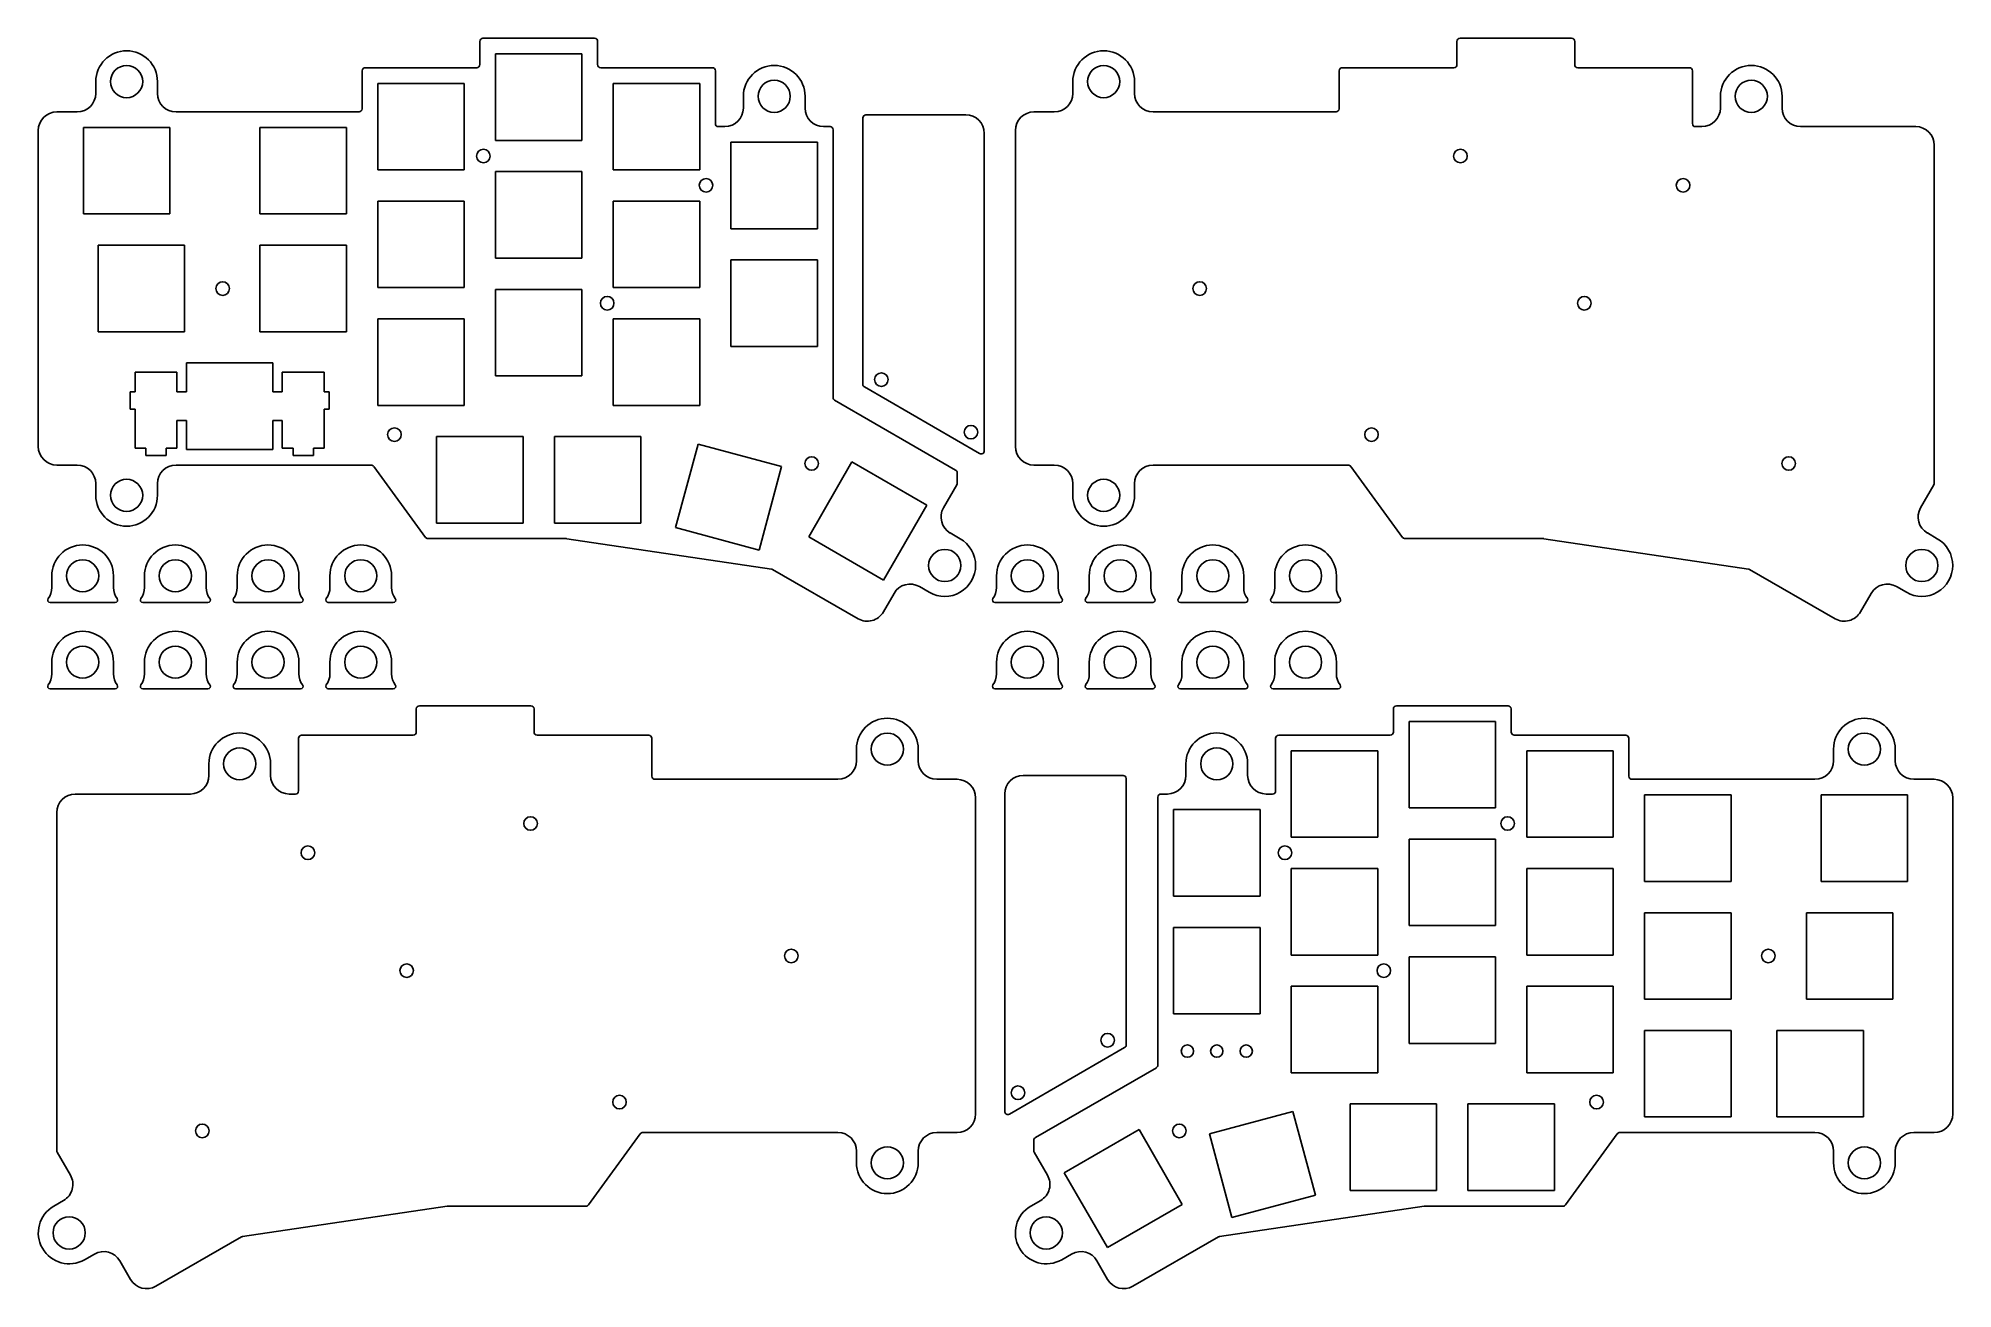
# Model space of a CAD drawing. Header units: millimetres. Extents: x -155 to 155, y -101 to 101.
import ezdxf

# ---------------------------------------------------------------- set-up
doc = ezdxf.new("R2010")
doc.units = ezdxf.units.MM

# ---------------------------------------------------------------- blocks, each defined once
blk = doc.blocks.new('*U7')
at = {"color": 7, "linetype": 'Continuous', "lineweight": 25}
for p, q in [((-5, -0.34), (-5, -2.23)), ((4.98, -2.22), (4.98, -0.32)), ((-5.26, -4.66), (5.26, -4.66))]:
    blk.add_line(p, q, dxfattribs=at)
blk.add_circle((-0.01, -0.33), 2.6, dxfattribs=at)
for centre, radius, start, end in [((-0.01, -0.33), 4.99, 0.0774, 180.0774), ((-8, -2.24), 3, 323.5946, 0.0774), ((4.98, -1.27), 0.401, 89.7446, 90.0774), ((7.98, -2.22), 3, 180.0774, 216.8587), ((-5.26, -4.26), 0.4, 143.5946, 270), ((5.26, -4.26), 0.4, 270, 36.8587)]:
    blk.add_arc(centre, radius, start, end, dxfattribs=at)
blk = doc.blocks.new('*U9')
at = {"color": 0, "linetype": 'ByBlock', "lineweight": -2, "transparency": 16777216}
for p in [(0, 13.97), (15, 13.97), (30, 13.97), (45, 13.97), (0, 0), (15, 0), (30, 0), (45, 0)]:
    blk.add_blockref('*U7', p, dxfattribs=at)
blk = doc.blocks.new('*U10')
at = {"color": 7, "linetype": 'Continuous', "lineweight": 25}
for p, q in [((-5, -0.34), (-5, -2.23)), ((4.98, -2.22), (4.98, -0.32)), ((-5.26, -4.66), (5.26, -4.66))]:
    blk.add_line(p, q, dxfattribs=at)
blk.add_circle((-0.01, -0.33), 2.6, dxfattribs=at)
for centre, radius, start, end in [((-0.01, -0.33), 4.99, 0.0774, 180.0774), ((-8, -2.24), 3, 323.5946, 0.0774), ((4.98, -1.27), 0.401, 89.7446, 90.0774), ((7.98, -2.22), 3, 180.0774, 216.8587), ((-5.26, -4.26), 0.4, 143.5946, 270), ((5.26, -4.26), 0.4, 270, 36.8587)]:
    blk.add_arc(centre, radius, start, end, dxfattribs=at)
blk = doc.blocks.new('*U11')
at = {"color": 0, "linetype": 'ByBlock', "lineweight": -2, "transparency": 16777216}
for p in [(0, 13.97), (15, 13.97), (30, 13.97), (45, 13.97), (0, 0), (15, 0), (30, 0), (45, 0)]:
    blk.add_blockref('*U10', p, dxfattribs=at)

msp = doc.modelspace()

# ---------------------------------------------------------------- linework, layer by layer
at = {"linetype": 'Continuous'}
for p, q in [((-83.42, 100.66), (-83.42, 96.9)), ((-64.37, 96.9), (-64.37, 100.66)), ((74.65, 100.66), (74.65, 96.9)), ((93.7, 96.9), (93.7, 100.66)), ((-101.97, 96.4), (-83.92, 96.4)), ((-45.82, 96.4), (-63.87, 96.4)), ((56.1, 96.4), (74.15, 96.4)), ((112.25, 96.4), (94.2, 96.4)), ((-102.47, 95.9), (-102.47, 89.75)), ((-45.32, 87.37), (-45.32, 95.9)), ((55.6, 95.9), (55.6, 89.75)), ((112.75, 87.37), (112.75, 95.9)), ((-151.86, 89.25), (-148.56, 89.25)), ((-132.58, 89.25), (-102.97, 89.25)), ((-43.79, 86.87), (-44.82, 86.87)), ((-21.47, 88.28), (-21.47, 45.18)), ((-20.97, 88.78), (-4.82, 88.78)), ((6.21, 89.25), (9.51, 89.25)), ((25.49, 89.25), (55.1, 89.25)), ((114.28, 86.87), (113.25, 86.87)), ((130.26, 86.87), (148.87, 86.87)), ((-26.27, 43.03), (-26.27, 86.37)), ((-1.82, 34.41), (-1.82, 85.78)), ((151.87, 29.18), (151.87, 83.87)), ((-21.22, 44.75), (-2.57, 33.98)), ((-26.02, 42.6), (-6.45, 31.3)), ((-148.56, 32.11), (-151.86, 32.11)), ((-101.01, 32.11), (-132.58, 32.11)), ((9.51, 32.11), (6.21, 32.11)), ((57.07, 32.11), (25.49, 32.11)), ((-8.41, 25.21), (-6.27, 28.93)), ((-6.2, 30.87), (-6.2, 29.18)), ((149.66, 25.21), (151.8, 28.93)), ((-91.81, 20.2), (-69.43, 20.2)), ((66.26, 20.2), (88.65, 20.2)), ((-16.4, 11.35), (-18.14, 8.34)), ((141.67, 11.35), (139.93, 8.34)), ((-93.7, -11.1), (-93.7, -7.34)), ((-74.65, -7.34), (-74.65, -11.1)), ((64.37, -11.1), (64.37, -7.34)), ((83.42, -7.34), (83.42, -11.1)), ((-112.75, -20.62), (-112.75, -12.1)), ((-112.25, -11.6), (-94.2, -11.6)), ((-56.1, -11.6), (-74.15, -11.6)), ((-55.6, -12.1), (-55.6, -18.24)), ((45.32, -20.62), (45.32, -12.1)), ((45.82, -11.6), (63.87, -11.6)), ((101.97, -11.6), (83.92, -11.6)), ((102.47, -12.1), (102.47, -18.24)), ((20.64, -18.11), (4.49, -18.11)), ((-130.26, -21.12), (-148.87, -21.12)), ((-114.28, -21.12), (-113.25, -21.12)), ((-25.49, -18.74), (-55.1, -18.74)), ((-6.21, -18.74), (-9.51, -18.74)), ((1.49, -72.47), (1.49, -21.11)), ((21.14, -18.61), (21.14, -61.71)), ((26.27, -64.96), (26.27, -21.62)), ((43.79, -21.12), (44.82, -21.12)), ((132.58, -18.74), (102.97, -18.74)), ((151.86, -18.74), (148.56, -18.74)), ((-151.87, -78.82), (-151.87, -24.12)), ((20.89, -62.14), (2.24, -72.91)), ((26.02, -65.4), (6.45, -76.7)), ((-57.07, -75.89), (-25.49, -75.89)), ((-9.51, -75.89), (-6.21, -75.89)), ((6.2, -77.13), (6.2, -78.82)), ((101.01, -75.89), (132.58, -75.89)), ((148.56, -75.89), (151.86, -75.89)), ((-149.66, -82.78), (-151.8, -79.07)), ((8.41, -82.78), (6.27, -79.07)), ((-66.26, -87.8), (-88.65, -87.8)), ((91.81, -87.8), (69.43, -87.8)), ((-141.67, -96.65), (-139.93, -99.66)), ((16.4, -96.65), (18.14, -99.66))]:
    msp.add_line(p, q, dxfattribs=at)
at = {"color": 0}
for p, q in [((-82.92, 101.16), (-64.87, 101.16)), ((75.15, 101.16), (93.2, 101.16)), ((-80.9, 98.64), (-66.9, 98.64)), ((-80.9, 84.64), (-80.9, 98.64)), ((-66.9, 98.64), (-66.9, 84.64)), ((-99.95, 93.87), (-85.95, 93.87)), ((-99.95, 79.87), (-99.95, 93.87)), ((-85.95, 93.87), (-85.95, 79.87)), ((-61.85, 93.87), (-47.85, 93.87)), ((-61.85, 79.87), (-61.85, 93.87)), ((-47.85, 93.87), (-47.85, 79.87)), ((-147.57, 86.73), (-133.57, 86.73)), ((-147.57, 72.73), (-147.57, 86.73)), ((-133.57, 86.73), (-133.57, 72.73)), ((-119, 86.73), (-105, 86.73)), ((-119, 72.73), (-119, 86.73)), ((-105, 86.73), (-105, 72.73)), ((-154.86, 35.11), (-154.86, 86.25)), ((-66.9, 84.64), (-80.9, 84.64)), ((-42.8, 84.35), (-28.8, 84.35)), ((-42.8, 70.35), (-42.8, 84.35)), ((-28.8, 84.35), (-28.8, 70.35)), ((3.21, 35.11), (3.21, 86.25)), ((-85.95, 79.87), (-99.95, 79.87)), ((-80.9, 79.59), (-66.9, 79.59)), ((-80.9, 65.59), (-80.9, 79.59)), ((-66.9, 79.59), (-66.9, 65.59)), ((-47.85, 79.87), (-61.85, 79.87)), ((-99.95, 74.82), (-85.95, 74.82)), ((-99.95, 60.82), (-99.95, 74.82)), ((-85.95, 74.82), (-85.95, 60.82)), ((-61.85, 74.82), (-47.85, 74.82)), ((-61.85, 60.82), (-61.85, 74.82)), ((-47.85, 74.82), (-47.85, 60.82)), ((-133.57, 72.73), (-147.57, 72.73)), ((-105, 72.73), (-119, 72.73)), ((-28.8, 70.35), (-42.8, 70.35)), ((-145.19, 67.68), (-131.19, 67.68)), ((-145.19, 53.68), (-145.19, 67.68)), ((-131.19, 67.68), (-131.19, 53.68)), ((-119, 67.68), (-105, 67.68)), ((-119, 53.68), (-119, 67.68)), ((-105, 67.68), (-105, 53.68)), ((-66.9, 65.59), (-80.9, 65.59)), ((-42.8, 65.3), (-28.8, 65.3)), ((-42.8, 51.3), (-42.8, 65.3)), ((-28.8, 65.3), (-28.8, 51.3)), ((-85.95, 60.82), (-99.95, 60.82)), ((-80.9, 60.54), (-66.9, 60.54)), ((-80.9, 46.54), (-80.9, 60.54)), ((-66.9, 60.54), (-66.9, 46.54)), ((-47.85, 60.82), (-61.85, 60.82)), ((-99.95, 55.77), (-85.95, 55.77)), ((-99.95, 41.77), (-99.95, 55.77)), ((-85.95, 55.77), (-85.95, 41.77)), ((-61.85, 55.77), (-47.85, 55.77)), ((-61.85, 41.77), (-61.85, 55.77)), ((-47.85, 55.77), (-47.85, 41.77)), ((-131.19, 53.68), (-145.19, 53.68)), ((-105, 53.68), (-119, 53.68)), ((-28.8, 51.3), (-42.8, 51.3)), ((-132.43, 47.16), (-139.18, 47.16)), ((-139.18, 47.16), (-139.18, 43.93)), ((-132.43, 43.93), (-132.43, 47.16)), ((-130.9, 48.63), (-130.9, 43.93)), ((-116.9, 48.63), (-130.9, 48.63)), ((-116.9, 43.93), (-116.9, 48.63)), ((-108.63, 47.16), (-115.38, 47.16)), ((-115.38, 47.16), (-115.38, 43.93)), ((-108.63, 43.93), (-108.63, 47.16)), ((-66.9, 46.54), (-80.9, 46.54)), ((-139.18, 43.93), (-140, 43.93)), ((-140, 43.93), (-140, 41.13)), ((-130.9, 43.93), (-132.43, 43.93)), ((-115.38, 43.93), (-116.9, 43.93)), ((-107.8, 43.93), (-108.63, 43.93)), ((-107.8, 41.13), (-107.8, 43.93)), ((-140, 41.13), (-139.18, 41.13)), ((-139.18, 41.13), (-139.18, 34.86)), ((-108.63, 34.86), (-108.63, 41.13)), ((-108.63, 41.13), (-107.8, 41.13)), ((-85.95, 41.77), (-99.95, 41.77)), ((-47.85, 41.77), (-61.85, 41.77)), ((-132.43, 34.86), (-132.43, 39.33)), ((-132.43, 39.33), (-130.9, 39.33)), ((-130.9, 39.33), (-130.9, 34.63)), ((-116.9, 34.63), (-116.9, 39.33)), ((-116.9, 39.33), (-115.38, 39.33)), ((-115.38, 39.33), (-115.38, 34.86)), ((-139.18, 34.86), (-137.45, 34.86)), ((-137.45, 34.86), (-137.45, 33.66)), ((-134.15, 33.66), (-134.15, 34.86)), ((-134.15, 34.86), (-132.43, 34.86)), ((-130.9, 34.63), (-116.9, 34.63)), ((-115.38, 34.86), (-113.65, 34.86)), ((-113.65, 34.86), (-113.65, 33.66)), ((-110.35, 33.66), (-110.35, 34.86)), ((-110.35, 34.86), (-108.63, 34.86)), ((-90.42, 36.72), (-76.42, 36.72)), ((-90.42, 22.72), (-90.42, 36.72)), ((-76.42, 36.72), (-76.42, 22.72)), ((-71.37, 36.72), (-57.37, 36.72)), ((-71.37, 22.72), (-71.37, 36.72)), ((-57.37, 36.72), (-57.37, 22.72)), ((-48.13, 35.51), (-51.76, 21.98)), ((-34.61, 31.88), (-48.13, 35.51)), ((-137.45, 33.66), (-134.15, 33.66)), ((-113.65, 33.66), (-110.35, 33.66)), ((-38.23, 18.36), (-34.61, 31.88)), ((-23.22, 32.61), (-30.22, 20.49)), ((-11.1, 25.61), (-23.22, 32.61)), ((-18.1, 13.49), (-11.1, 25.61)), ((-76.42, 22.72), (-90.42, 22.72)), ((-57.37, 22.72), (-71.37, 22.72)), ((-51.76, 21.98), (-38.23, 18.36)), ((-30.22, 20.49), (-18.1, 13.49)), ((-75.15, -6.84), (-93.2, -6.84)), ((82.92, -6.84), (64.87, -6.84)), ((80.9, -9.36), (66.9, -9.36)), ((66.9, -9.36), (66.9, -23.36)), ((80.9, -23.36), (80.9, -9.36)), ((61.85, -14.12), (47.85, -14.12)), ((47.85, -14.12), (47.85, -28.12)), ((61.85, -28.12), (61.85, -14.12)), ((99.95, -14.12), (85.95, -14.12)), ((85.95, -14.12), (85.95, -28.12)), ((99.95, -28.12), (99.95, -14.12)), ((119, -21.27), (105, -21.27)), ((105, -21.27), (105, -35.27)), ((119, -35.27), (119, -21.27)), ((147.57, -21.27), (133.57, -21.27)), ((133.57, -21.27), (133.57, -35.27)), ((147.57, -35.27), (147.57, -21.27)), ((-3.21, -72.89), (-3.21, -21.74)), ((42.8, -23.65), (28.8, -23.65)), ((28.8, -23.65), (28.8, -37.65)), ((42.8, -37.65), (42.8, -23.65)), ((66.9, -23.36), (80.9, -23.36)), ((154.86, -72.89), (154.86, -21.74)), ((47.85, -28.12), (61.85, -28.12)), ((80.9, -28.41), (66.9, -28.41)), ((66.9, -28.41), (66.9, -42.41)), ((80.9, -42.41), (80.9, -28.41)), ((85.95, -28.12), (99.95, -28.12)), ((61.85, -33.17), (47.85, -33.17)), ((47.85, -33.17), (47.85, -47.17)), ((61.85, -47.17), (61.85, -33.17)), ((99.95, -33.17), (85.95, -33.17)), ((85.95, -33.17), (85.95, -47.17)), ((99.95, -47.17), (99.95, -33.17)), ((105, -35.27), (119, -35.27)), ((133.57, -35.27), (147.57, -35.27)), ((28.8, -37.65), (42.8, -37.65)), ((42.8, -42.7), (28.8, -42.7)), ((28.8, -42.7), (28.8, -56.7)), ((42.8, -56.7), (42.8, -42.7)), ((66.9, -42.41), (80.9, -42.41)), ((119, -40.32), (105, -40.32)), ((105, -40.32), (105, -54.32)), ((119, -54.32), (119, -40.32)), ((145.19, -40.32), (131.19, -40.32)), ((131.19, -40.32), (131.19, -54.32)), ((145.19, -54.32), (145.19, -40.32)), ((47.85, -47.17), (61.85, -47.17)), ((80.9, -47.46), (66.9, -47.46)), ((66.9, -47.46), (66.9, -61.46)), ((80.9, -61.46), (80.9, -47.46)), ((85.95, -47.17), (99.95, -47.17)), ((61.85, -52.22), (47.85, -52.22)), ((47.85, -52.22), (47.85, -66.22)), ((61.85, -66.22), (61.85, -52.22)), ((99.95, -52.22), (85.95, -52.22)), ((85.95, -52.22), (85.95, -66.22)), ((99.95, -66.22), (99.95, -52.22)), ((105, -54.32), (119, -54.32)), ((131.19, -54.32), (145.19, -54.32)), ((28.8, -56.7), (42.8, -56.7)), ((66.9, -61.46), (80.9, -61.46)), ((47.85, -66.22), (61.85, -66.22)), ((85.95, -66.22), (99.95, -66.22)), ((34.61, -76.11), (48.13, -72.49)), ((48.13, -72.49), (51.76, -86.01)), ((71.37, -71.27), (57.37, -71.27)), ((57.37, -71.27), (57.37, -85.27)), ((71.37, -85.27), (71.37, -71.27)), ((90.42, -71.27), (76.42, -71.27)), ((76.42, -71.27), (76.42, -85.27)), ((90.42, -85.27), (90.42, -71.27)), ((11.1, -82.39), (23.22, -75.39)), ((23.22, -75.39), (30.22, -87.51)), ((38.23, -89.63), (34.61, -76.11)), ((18.1, -94.51), (11.1, -82.39)), ((51.76, -86.01), (38.23, -89.63)), ((57.37, -85.27), (71.37, -85.27)), ((76.42, -85.27), (90.42, -85.27)), ((30.22, -87.51), (18.1, -94.51))]:
    msp.add_line(p, q, dxfattribs=at)
at = {"color": 7, "linetype": 'Continuous', "lineweight": 25}
for p, q in [((-145.56, 94.15), (-145.56, 92.25)), ((-135.58, 92.25), (-135.58, 94.15)), ((12.51, 94.15), (12.51, 92.25)), ((22.49, 92.25), (22.49, 94.15)), ((-40.79, 91.77), (-40.79, 89.87)), ((-30.81, 89.87), (-30.81, 91.77)), ((117.28, 91.77), (117.28, 89.87)), ((127.26, 89.87), (127.26, 91.77)), ((-26.77, 86.87), (-27.81, 86.87)), ((-100.6, 31.9), (-92.22, 20.41)), ((57.47, 31.9), (65.85, 20.41)), ((-145.56, 29.11), (-145.56, 27.21)), ((-135.58, 27.21), (-135.58, 29.11)), ((12.51, 29.11), (12.51, 27.21)), ((22.49, 27.21), (22.49, 29.11)), ((-69.35, 20.19), (-36.25, 15.27)), ((-5.71, 20.19), (-7.31, 21.12)), ((88.72, 20.19), (121.82, 15.27)), ((152.36, 20.19), (150.76, 21.12)), ((-36.07, 15.21), (-22.24, 7.24)), ((-12.31, 12.45), (-10.71, 11.53)), ((122, 15.21), (135.83, 7.24)), ((145.76, 12.45), (147.36, 11.53)), ((-22.49, -15.74), (-22.49, -13.85)), ((-12.51, -13.85), (-12.51, -15.74)), ((135.58, -15.74), (135.58, -13.85)), ((145.56, -13.85), (145.56, -15.74)), ((-127.26, -18.12), (-127.26, -16.23)), ((-117.28, -16.23), (-117.28, -18.12)), ((30.81, -18.12), (30.81, -16.23)), ((40.79, -16.23), (40.79, -18.12)), ((26.77, -21.12), (27.81, -21.12)), ((-57.47, -76.1), (-65.85, -87.59)), ((100.6, -76.1), (92.22, -87.59)), ((-22.49, -80.79), (-22.49, -78.89)), ((-12.51, -78.89), (-12.51, -80.79)), ((135.58, -80.79), (135.58, -78.89)), ((145.56, -78.89), (145.56, -80.79)), ((-152.36, -87.8), (-150.76, -86.88)), ((-88.72, -87.8), (-121.82, -92.72)), ((5.71, -87.8), (7.31, -86.88)), ((69.35, -87.8), (36.25, -92.72)), ((-122, -92.79), (-135.83, -100.76)), ((36.07, -92.79), (22.24, -100.76)), ((-145.76, -95.55), (-147.36, -96.47)), ((12.31, -95.55), (10.71, -96.47))]:
    msp.add_line(p, q, dxfattribs=at)
at = {"color": 7, "true_color": 0xffffff}
for p, q in [((105, -59.37), (119, -59.37)), ((105, -73.37), (105, -59.37)), ((119, -59.37), (119, -73.37)), ((126.43, -59.37), (140.43, -59.37)), ((126.43, -73.37), (126.43, -59.37)), ((140.43, -59.37), (140.43, -73.37)), ((119, -73.37), (105, -73.37)), ((140.43, -73.37), (126.43, -73.37))]:
    msp.add_line(p, q, dxfattribs=at)
at = {"color": 7, "linetype": 'Continuous', "lineweight": 25}
for centre, radius in [((-140.57, 94.15), 2.6), ((17.5, 94.15), 2.6), ((-35.8, 91.77), 2.6), ((122.27, 91.77), 2.6), ((-18.47, 45.93), 1.1), ((-140.57, 27.21), 2.6), ((17.5, 27.21), 2.6), ((-8.21, 15.86), 2.61), ((149.86, 15.86), 2.61), ((-17.5, -13.85), 2.6), ((140.57, -13.85), 2.6), ((-122.27, -16.23), 2.6), ((35.8, -16.23), 2.6), ((18.14, -60.96), 1.1), ((-17.5, -80.79), 2.6), ((140.57, -80.79), 2.6), ((-149.86, -92.13), 2.61), ((8.21, -92.13), 2.61)]:
    msp.add_circle(centre, radius, dxfattribs=at)
at = {"linetype": 'Continuous'}
for centre, radius in [((-82.85, 82.11), 1.1), ((75.22, 82.11), 1.1), ((-46.83, 77.37), 1.1), ((111.24, 77.37), 1.1), ((-125.03, 60.67), 1.1), ((-62.82, 58.29), 1.1), ((33.04, 60.67), 1.1), ((95.26, 58.29), 1.1), ((-97.24, 37.03), 1.1), ((-3.97, 37.43), 1.1), ((60.83, 37.03), 1.1), ((-29.74, 32.36), 1.1), ((128.33, 32.36), 1.1), ((-75.22, -25.89), 1.1), ((82.85, -25.89), 1.1), ((-111.24, -30.62), 1.1), ((46.83, -30.62), 1.1), ((-33.04, -47.32), 1.1), ((125.03, -47.32), 1.1), ((-95.26, -49.7), 1.1), ((62.82, -49.7), 1.1), ((31.04, -62.72), 1), ((35.8, -62.72), 1), ((40.56, -62.72), 1), ((-60.83, -70.97), 1.1), ((3.64, -69.46), 1.1), ((97.24, -70.97), 1.1), ((-128.33, -75.63), 1.1), ((29.74, -75.63), 1.1)]:
    msp.add_circle(centre, radius, dxfattribs=at)
at = {"color": 7, "linetype": 'Continuous', "lineweight": 25}
for centre, radius, start, end in [((-140.57, 94.15), 4.99, 0, 180), ((17.5, 94.15), 4.99, 0, 180), ((-35.8, 91.77), 4.99, 0, 180), ((122.27, 91.77), 4.99, 0, 180), ((-148.56, 92.25), 3, 270, 0), ((-132.58, 92.25), 3, 180, 270), ((-43.79, 89.87), 3, 270, 0), ((-27.81, 89.87), 3, 180, 270), ((9.51, 92.25), 3, 270, 0), ((25.49, 92.25), 3, 180, 270), ((114.28, 89.87), 3, 270, 0), ((130.26, 89.87), 3, 180, 270), ((-148.56, 29.11), 3, 0, 90), ((-132.58, 29.11), 3, 90, 180), ((9.51, 29.11), 3, 0, 90), ((25.49, 29.11), 3, 90, 180), ((-140.57, 27.21), 4.99, 180, 0), ((-5.81, 23.71), 3, 150.04, 240.04), ((17.5, 27.21), 4.99, 180, 0), ((152.26, 23.71), 3, 150.04, 240.04), ((-8.21, 15.86), 5, 240.04, 60.04), ((149.86, 15.86), 5, 240.04, 60.04), ((-36.32, 14.78), 0.5, 60.04, 81.5418), ((-13.81, 9.85), 3, 60.04, 150.04), ((121.75, 14.78), 0.5, 60.04, 81.5418), ((144.27, 9.85), 3, 60.04, 150.04), ((-20.74, 9.84), 3, 240.04, 330.04), ((137.33, 9.84), 3, 240.04, 330.04), ((-17.5, -13.85), 4.99, 0, 180), ((140.57, -13.85), 4.99, 0, 180), ((-122.27, -16.23), 4.99, 0, 180), ((35.8, -16.23), 4.99, 0, 180), ((-130.26, -18.12), 3, 270, 0), ((-114.28, -18.12), 3, 180, 270), ((-25.49, -15.74), 3, 270, 0), ((-9.51, -15.74), 3, 180, 270), ((27.81, -18.12), 3, 270, 0), ((43.79, -18.12), 3, 180, 270), ((132.58, -15.74), 3, 270, 0), ((148.56, -15.74), 3, 180, 270), ((-25.49, -78.89), 3, 0, 90), ((-9.51, -78.89), 3, 90, 180), ((132.58, -78.89), 3, 0, 90), ((148.56, -78.89), 3, 90, 180), ((-152.26, -84.28), 3, 299.96, 29.96), ((-17.5, -80.79), 4.99, 180, 0), ((5.81, -84.28), 3, 299.96, 29.96), ((140.57, -80.79), 4.99, 180, 0), ((-149.86, -92.13), 5, 119.96, 299.96), ((8.21, -92.13), 5, 119.96, 299.96), ((-121.75, -93.22), 0.5, 98.4582, 119.96), ((36.32, -93.22), 0.5, 98.4582, 119.96), ((-144.27, -98.15), 3, 29.96, 119.96), ((13.81, -98.15), 3, 29.96, 119.96), ((-137.33, -98.16), 3, 209.96, 299.96), ((20.74, -98.16), 3, 209.96, 299.96)]:
    msp.add_arc(centre, radius, start, end, dxfattribs=at)
at = {"linetype": 'Continuous'}
for centre, radius, start, end in [((-82.92, 100.66), 0.5, 90, 179.9514), ((-64.87, 100.66), 0.5, 0, 90), ((75.15, 100.66), 0.5, 90, 179.9514), ((93.2, 100.66), 0.5, 0, 90), ((-101.97, 95.9), 0.5, 90, 180), ((-83.92, 96.9), 0.5, 270, 359.9514), ((-63.87, 96.9), 0.5, 180, 270), ((-45.82, 95.9), 0.5, 0, 90), ((56.1, 95.9), 0.5, 90, 180), ((74.15, 96.9), 0.5, 270, 359.9514), ((94.2, 96.9), 0.5, 180, 270), ((112.25, 95.9), 0.5, 0, 90), ((-151.86, 86.25), 3, 90, 180), ((-102.97, 89.75), 0.5, 270, 0), ((-44.82, 87.37), 0.5, 180, 270), ((-20.97, 88.28), 0.5, 90, 180), ((-4.82, 85.78), 3, 0, 90), ((6.21, 86.25), 3, 90, 180), ((55.1, 89.75), 0.5, 270, 0), ((113.25, 87.37), 0.5, 180, 270), ((148.87, 83.87), 3, 0, 90), ((-20.97, 45.18), 0.5, 180, 239.9996), ((-25.77, 43.03), 0.5, 180, 239.9995), ((-151.86, 35.11), 3, 180, 270), ((-2.32, 34.41), 0.5, 239.9996, 0), ((6.21, 35.11), 3, 180, 270), ((-6.7, 30.87), 0.5, 0, 59.9995), ((-91.81, 20.7), 0.5, 216.1021, 270), ((66.26, 20.7), 0.5, 216.1021, 270), ((-93.2, -7.34), 0.5, 90, 180), ((-75.15, -7.34), 0.5, 0.0486, 90), ((64.87, -7.34), 0.5, 90, 180), ((82.92, -7.34), 0.5, 0.0486, 90), ((-112.25, -12.1), 0.5, 90, 180), ((-94.2, -11.1), 0.5, 270, 0), ((-74.15, -11.1), 0.5, 180.0486, 270), ((-56.1, -12.1), 0.5, 0, 90), ((45.82, -12.1), 0.5, 90, 180), ((63.87, -11.1), 0.5, 270, 0), ((83.92, -11.1), 0.5, 180.0486, 270), ((101.97, -12.1), 0.5, 0, 90), ((-55.1, -18.24), 0.5, 180, 270), ((4.49, -21.11), 3, 90, 180), ((20.64, -18.61), 0.5, 0, 90), ((102.97, -18.24), 0.5, 180, 270), ((-148.87, -24.12), 3, 90, 180), ((-113.25, -20.62), 0.5, 270, 360), ((-6.21, -21.74), 3, 0, 90), ((44.82, -20.62), 0.5, 270, 360), ((151.86, -21.74), 3, 0, 90), ((20.64, -61.71), 0.5, 300.0004, 0), ((25.77, -64.96), 0.5, 300.0005, 0), ((-6.21, -72.89), 3, 270, 0), ((1.99, -72.47), 0.5, 180, 300.0004), ((151.86, -72.89), 3, 270, 0), ((6.7, -77.13), 0.5, 120.0005, 180), ((-66.26, -87.3), 0.5, 270, 323.8979), ((91.81, -87.3), 0.5, 270, 323.8979)]:
    msp.add_arc(centre, radius, start, end, dxfattribs=at)
at = {"linetype": 'Continuous', "lineweight": 25}
for centre, start, end in [((-26.77, 86.37), 0, 90), ((-101.01, 31.61), 36.1021, 90), ((57.07, 31.61), 36.1021, 90), ((-6.7, 29.18), 330.04, 0), ((151.37, 29.18), 330.04, 0), ((-69.43, 19.7), 81.5418, 90), ((-69.43, 19.7), 81.5418, 90), ((88.65, 19.7), 81.5418, 90), ((88.65, 19.7), 81.5418, 90), ((26.77, -21.62), 90, 180), ((-57.07, -76.39), 90, 143.8979), ((101.01, -76.39), 90, 143.8979), ((-151.37, -78.82), 180, 209.96), ((6.7, -78.82), 180, 209.96), ((-88.65, -88.3), 90, 98.4582), ((-88.65, -88.3), 90, 98.4582), ((69.43, -88.3), 90, 98.4582), ((69.43, -88.3), 90, 98.4582)]:
    msp.add_arc(centre, 0.5, start, end, dxfattribs=at)

# ---------------------------------------------------------------- block references
at = {"linetype": 'Continuous'}
for name, p in [('*U9', (-147.68, 0.55)), ('*U11', (5.17, 0.55))]:
    msp.add_blockref(name, p, dxfattribs=at)

doc.saveas('drawing.dxf')
